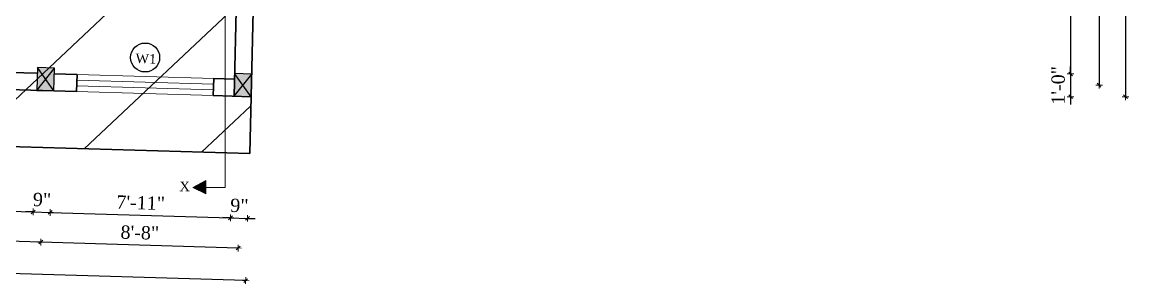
# Model space of a CAD drawing. Header units: inches. Extents: x 4069 to 291496, y -47643 to 12535.
# Drawn here: x 120266 to 120849, y -27471 to -27333 of the extents above; entities that cross this region are included whole.
import ezdxf

# ---------------------------------------------------------------- set-up
doc = ezdxf.new("R2010")
doc.units = ezdxf.units.IN
doc.header["$LTSCALE"] = 5
doc.header["$MEASUREMENT"] = 0
for name, color, linetype, lineweight in [('A-WALL', 7, 'Continuous', 9), ('Dimension', 7, 'Continuous', 18), ('Dw', 2, 'Continuous', 18)]:
    doc.layers.add(name, color=color, linetype=linetype, lineweight=lineweight)
doc.layers.add('dim line', color=7, linetype='Continuous', lineweight=15, true_color=0xfab2b2)
doc.layers.add('TEXT', color=6, linetype='Continuous')
doc.layers.add('WALL', color=7, linetype='Continuous')
doc.styles.add('ordinary', font='times.ttf')
doc.dimstyles.new('Copy of 96', dxfattribs={"dimtxt": 7, "dimasz": 4, "dimexe": 0.5, "dimexo": 0.5, "dimgap": 3, "dimtad": 1, "dimdec": 1, "dimzin": 11, "dimdsep": 46, "dimlunit": 4, "dimtxsty": 'ordinary', "dimblk": 'OBLIQUE', "dimcen": 0.09, "dimse1": 1, "dimse2": 1, "dimclrt": 6, "dimazin": 0, "dimtfac": 1, "dimtdec": 1, "dimtix": 1, "dimtmove": 2, "dimatfit": 3, "dimldrblk": 'leader', "dimfxl": 0.5, "dimfxlon": 1, "dimtolj": 1, "dimtzin": 0, "dimarcsym": 0})

# ---------------------------------------------------------------- blocks, each defined once
blk = doc.blocks.new('C1a')
at = {"color": 1, "ltscale": 5}
for p, q in [((18657.75, 4625.76), (18648.75, 4625.76)), ((18648.75, 4625.76), (18648.82, 4613.76)), ((18657.82, 4613.76), (18657.75, 4625.76)), ((18648.82, 4613.76), (18657.82, 4613.76))]:
    blk.add_line(p, q, dxfattribs=at)
blk = doc.blocks.new('oblique')
at = {"color": 0, "lineweight": -2}
blk.add_line((0.25, 0.25), (-0.25, -0.25), dxfattribs=at)
at = {"layer": 'dim line', "lineweight": 9}
for p, q in [((-0.4375, 0), (0.4375, 0)), ((0, 0.4375), (0, -0.4375))]:
    blk.add_line(p, q, dxfattribs=at)
blk = doc.blocks.new('*D5155')
at = {"layer": 'A-WALL', "color": 0, "lineweight": -2, "ltscale": 50, "transparency": 16777216}
blk.add_line((120379.37, -27452.16), (120275.42, -27449.05), dxfattribs=at)
at = {"layer": 'Defpoints', "color": 0, "ltscale": 50, "transparency": 16777216}
for p in [(120277.8, -27369.16), (120381.75, -27372.26), (120275.42, -27449.05)]:
    blk.add_point(p, dxfattribs=at)
at = {"layer": 'A-WALL', "color": 0, "lineweight": -2, "ltscale": 50, "transparency": 16777216, "xscale": 4, "yscale": 4, "zscale": 4}
for p, rotation in [((120275.42, -27449.05), 178.2899854281383), ((120379.37, -27452.16), 358.2899854281382)]:
    blk.add_blockref('oblique', p, dxfattribs=dict(at, rotation=rotation))
at = {"layer": 'A-WALL', "color": 6, "ltscale": 50, "transparency": 16777216, "insert": (120327.59, -27444.05), "char_height": 7, "attachment_point": 5, "rotation": 358.28999, "style": 'ordinary'}
blk.add_mtext('\\A1;8\'-8"', dxfattribs=at)
blk = doc.blocks.new('_OBLIQUE')
at = {"color": 0, "linetype": 'ByBlock'}
blk.add_line((-0.5, -0.5), (0.5, 0.5), dxfattribs=at)
blk = doc.blocks.new('leader')
at = {"layer": 'Dimension'}
for p, q in [((0, -4.33), (0, 4.33)), ((-4.42, 0), (4.42, 0))]:
    blk.add_line(p, q, dxfattribs=at)
blk = doc.blocks.new('*D5156')
at = {"layer": 'A-WALL', "color": 0, "lineweight": -2, "ltscale": 50, "transparency": 16777216}
blk.add_line((120275.42, -27449.05), (120122.48, -27444.49), dxfattribs=at)
at = {"layer": 'Defpoints', "color": 0, "ltscale": 50, "transparency": 16777216}
for p in [(120124.87, -27364.6), (120277.8, -27369.16), (120122.48, -27444.49)]:
    blk.add_point(p, dxfattribs=at)
at = {"layer": 'A-WALL', "color": 0, "lineweight": -2, "ltscale": 50, "transparency": 16777216, "xscale": 4, "yscale": 4, "zscale": 4}
for p, rotation in [((120122.48, -27444.49), 178.2899854281162), ((120275.42, -27449.05), 358.2899854281162)]:
    blk.add_blockref('oblique', p, dxfattribs=dict(at, rotation=rotation))
at = {"layer": 'A-WALL', "color": 6, "ltscale": 50, "transparency": 16777216, "insert": (120199.15, -27440.2), "char_height": 7, "attachment_point": 5, "rotation": 358.28999, "style": 'ordinary'}
blk.add_mtext('\\A1;12\'-9"', dxfattribs=at)
blk = doc.blocks.new('*D5159')
at = {"layer": 'A-WALL', "color": 0, "lineweight": -2, "ltscale": 50, "transparency": 16777216}
blk.add_line((120383.36, -27469.31), (119810.61, -27452.21), dxfattribs=at)
at = {"layer": 'Defpoints', "color": 0, "ltscale": 50, "transparency": 16777216}
for p in [(119813.51, -27355.3), (120386.25, -27372.4), (119810.61, -27452.21)]:
    blk.add_point(p, dxfattribs=at)
at = {"layer": 'A-WALL', "color": 0, "lineweight": -2, "ltscale": 50, "transparency": 16777216, "xscale": 4, "yscale": 4, "zscale": 4}
for p, rotation in [((119810.61, -27452.21), 178.2899854281162), ((120383.36, -27469.31), 358.2899854281162)]:
    blk.add_blockref('oblique', p, dxfattribs=dict(at, rotation=rotation))
at = {"layer": 'A-WALL', "color": 6, "ltscale": 50, "transparency": 16777216, "insert": (120097.18, -27454.19), "char_height": 7, "attachment_point": 5, "rotation": 358.28999, "style": 'ordinary'}
blk.add_mtext('\\A1;47\'-9"', dxfattribs=at)
blk = doc.blocks.new('*D5184')
at = {"layer": 'A-WALL', "color": 0, "lineweight": -2, "ltscale": 50, "transparency": 16777216}
blk.add_line((120127.45, -27428.83), (120271.39, -27433.12), dxfattribs=at)
at = {"layer": 'Defpoints', "color": 0, "ltscale": 50, "transparency": 16777216}
for p in [(120129.37, -27364.73), (120273.3, -27369.03), (120271.39, -27433.12)]:
    blk.add_point(p, dxfattribs=at)
at = {"layer": 'A-WALL', "color": 0, "lineweight": -2, "ltscale": 50, "transparency": 16777216, "xscale": 4, "yscale": 4, "zscale": 4}
for p, rotation in [((120127.45, -27428.83), 178.2899854281162), ((120271.39, -27433.12), 358.2899854281162)]:
    blk.add_blockref('oblique', p, dxfattribs=dict(at, rotation=rotation))
at = {"layer": 'A-WALL', "color": 6, "ltscale": 50, "transparency": 16777216, "insert": (120199.62, -27424.42), "char_height": 7, "attachment_point": 5, "rotation": 358.28999, "style": 'ordinary'}
blk.add_mtext('\\A1;12\'-0"', dxfattribs=at)
blk = doc.blocks.new('*D5185')
at = {"layer": 'A-WALL', "color": 0, "lineweight": -2, "ltscale": 50, "transparency": 16777216}
for p, q in [((120271.39, -27433.12), (120267.39, -27433.01)), ((120271.39, -27433.12), (120280.39, -27433.39)), ((120280.39, -27433.39), (120284.38, -27433.51))]:
    blk.add_line(p, q, dxfattribs=at)
at = {"layer": 'Defpoints', "color": 0, "ltscale": 50, "transparency": 16777216}
for p in [(120273.3, -27369.03), (120282.3, -27369.3), (120280.39, -27433.39)]:
    blk.add_point(p, dxfattribs=at)
at = {"layer": 'A-WALL', "color": 0, "lineweight": -2, "ltscale": 50, "transparency": 16777216, "xscale": 4, "yscale": 4, "zscale": 4}
for p, rotation in [((120271.39, -27433.12), 358.2899854281162), ((120280.39, -27433.39), 178.2899854281162)]:
    blk.add_blockref('oblique', p, dxfattribs=dict(at, rotation=rotation))
at = {"layer": 'A-WALL', "color": 6, "ltscale": 50, "transparency": 16777216, "insert": (120276.08, -27426.69), "char_height": 7, "attachment_point": 5, "rotation": 358.28999, "style": 'ordinary'}
blk.add_mtext('\\A1;9"', dxfattribs=at)
blk = doc.blocks.new('*D5186')
at = {"layer": 'A-WALL', "color": 0, "lineweight": -2, "ltscale": 50, "transparency": 16777216}
blk.add_line((120280.39, -27433.39), (120375.34, -27436.23), dxfattribs=at)
at = {"layer": 'Defpoints', "color": 0, "ltscale": 50, "transparency": 16777216}
for p in [(120282.3, -27369.3), (120377.26, -27372.13), (120375.34, -27436.23)]:
    blk.add_point(p, dxfattribs=at)
at = {"layer": 'A-WALL', "color": 0, "lineweight": -2, "ltscale": 50, "transparency": 16777216, "xscale": 4, "yscale": 4, "zscale": 4}
for p, rotation in [((120280.39, -27433.39), 178.2899854281162), ((120375.34, -27436.23), 358.2899854281162)]:
    blk.add_blockref('oblique', p, dxfattribs=dict(at, rotation=rotation))
at = {"layer": 'A-WALL', "color": 6, "ltscale": 50, "transparency": 16777216, "insert": (120328.06, -27428.24), "char_height": 7, "attachment_point": 5, "rotation": 358.28999, "style": 'ordinary'}
blk.add_mtext('\\A1;7\'-11"', dxfattribs=at)
blk = doc.blocks.new('*D5187')
at = {"layer": 'A-WALL', "color": 0, "lineweight": -2, "ltscale": 50, "transparency": 16777216}
for p, q in [((120375.34, -27436.23), (120371.34, -27436.11)), ((120375.34, -27436.23), (120384.34, -27436.5)), ((120384.34, -27436.5), (120388.34, -27436.62))]:
    blk.add_line(p, q, dxfattribs=at)
at = {"layer": 'Defpoints', "color": 0, "ltscale": 50, "transparency": 16777216}
for p in [(120377.26, -27372.13), (120386.25, -27372.4), (120384.34, -27436.5)]:
    blk.add_point(p, dxfattribs=at)
at = {"layer": 'A-WALL', "color": 0, "lineweight": -2, "ltscale": 50, "transparency": 16777216, "xscale": 4, "yscale": 4, "zscale": 4}
for p, rotation in [((120375.34, -27436.23), 358.2899854281162), ((120384.34, -27436.5), 178.2899854281162)]:
    blk.add_blockref('oblique', p, dxfattribs=dict(at, rotation=rotation))
at = {"layer": 'A-WALL', "color": 6, "ltscale": 50, "transparency": 16777216, "insert": (120380.04, -27429.79), "char_height": 7, "attachment_point": 5, "rotation": 358.28999, "style": 'ordinary'}
blk.add_mtext('\\A1;9"', dxfattribs=at)
blk = doc.blocks.new('x-x')
at = {"ltscale": 5}
for points in [[(11364.03, -701.52), (11364.03, -694.51), (11357.15, -698.09)], [(11364.03, -1135.52), (11364.03, -1128.51), (11357.15, -1132.09)]]:
    blk.add_hatch(color=256, dxfattribs=at).paths.add_polyline_path(points)
for p, q in [((11364.03, -694.51), (11357.15, -698.09)), ((11357.15, -698.09), (11364.03, -701.52)), ((11364.03, -701.52), (11364.03, -694.51)), ((11374.13, -698.09), (11364.03, -698.09)), ((11374.13, -698.09), (11374.13, -1132.09)), ((11364.03, -1128.51), (11357.15, -1132.09)), ((11364.03, -1135.52), (11364.03, -1128.51)), ((11357.15, -1132.09), (11364.03, -1135.52)), ((11374.13, -1132.09), (11364.03, -1132.09))]:
    blk.add_line(p, q, dxfattribs=at)
at = {"layer": 'A-WALL', "color": 1, "ltscale": 5}
blk.add_line((11374.13, -1120.09), (11374.13, -1132.09), dxfattribs=at)
at = {"layer": 'TEXT', "style": 'ordinary'}
for p in [(11350.08, -700.97), (11350.08, -1134.1)]:
    blk.add_text('X', height=5, dxfattribs=at).set_placement(p)
blk = doc.blocks.new('*D5220')
at = {"layer": 'A-WALL', "color": 0, "lineweight": -2, "ltscale": 5, "transparency": 16777216}
blk.add_line((120817.88, -27260.81), (120817.88, -27360.4), dxfattribs=at)
at = {"layer": 'Defpoints', "color": 0, "ltscale": 5, "transparency": 16777216}
for p in [(120756.02, -27260.81), (120386.54, -27360.4), (120817.88, -27360.4)]:
    blk.add_point(p, dxfattribs=at)
at = {"layer": 'A-WALL', "color": 0, "lineweight": -2, "ltscale": 5, "transparency": 16777216, "xscale": 4, "yscale": 4, "zscale": 4}
for p, rotation in [((120817.88, -27260.81), 90), ((120817.88, -27360.4), 270)]:
    blk.add_blockref('oblique', p, dxfattribs=dict(at, rotation=rotation))
at = {"layer": 'A-WALL', "color": 6, "ltscale": 5, "transparency": 16777216, "insert": (120811.32, -27310.6), "char_height": 7, "attachment_point": 5, "rotation": 90, "style": 'ordinary'}
blk.add_mtext('\\A1;8\'-4"', dxfattribs=at)
blk = doc.blocks.new('*D5221')
at = {"layer": 'A-WALL', "color": 0, "lineweight": -2, "ltscale": 5, "transparency": 16777216}
for p, q in [((120817.88, -27360.4), (120817.88, -27356.4)), ((120817.88, -27360.4), (120817.88, -27372.4)), ((120817.88, -27372.4), (120817.88, -27376.4))]:
    blk.add_line(p, q, dxfattribs=at)
at = {"layer": 'Defpoints', "color": 0, "ltscale": 5, "transparency": 16777216}
for p in [(120386.54, -27360.4), (120386.25, -27372.4), (120817.88, -27372.4)]:
    blk.add_point(p, dxfattribs=at)
at = {"layer": 'A-WALL', "color": 0, "lineweight": -2, "ltscale": 5, "transparency": 16777216, "xscale": 4, "yscale": 4, "zscale": 4}
for p, rotation in [((120817.88, -27360.4), 270), ((120817.88, -27372.4), 90)]:
    blk.add_blockref('oblique', p, dxfattribs=dict(at, rotation=rotation))
at = {"layer": 'A-WALL', "color": 6, "ltscale": 5, "transparency": 16777216, "insert": (120811.32, -27366.4), "char_height": 7, "attachment_point": 5, "rotation": 90, "style": 'ordinary'}
blk.add_mtext('\\A1;1\'-0"', dxfattribs=at)
blk = doc.blocks.new('*D5222')
at = {"layer": 'A-WALL', "color": 0, "lineweight": -2, "ltscale": 5, "transparency": 16777216}
blk.add_line((120832.84, -27253.81), (120832.84, -27366.27), dxfattribs=at)
at = {"layer": 'Defpoints', "color": 0, "ltscale": 5, "transparency": 16777216}
for p in [(120749.02, -27253.81), (120381.9, -27366.27), (120832.84, -27366.27)]:
    blk.add_point(p, dxfattribs=at)
at = {"layer": 'A-WALL', "color": 0, "lineweight": -2, "ltscale": 5, "transparency": 16777216, "xscale": 4, "yscale": 4, "zscale": 4}
for p, rotation in [((120832.84, -27253.81), 90), ((120832.84, -27366.27), 270)]:
    blk.add_blockref('oblique', p, dxfattribs=dict(at, rotation=rotation))
at = {"layer": 'A-WALL', "color": 6, "ltscale": 5, "transparency": 16777216, "insert": (120826.27, -27310.04), "char_height": 7, "attachment_point": 5, "rotation": 90, "style": 'ordinary'}
blk.add_mtext('\\A1;9\'-4"', dxfattribs=at)
blk = doc.blocks.new('*D5223')
at = {"layer": 'A-WALL', "color": 0, "lineweight": -2, "ltscale": 5, "transparency": 16777216}
blk.add_line((120846.79, -27260.81), (120846.79, -27372.4), dxfattribs=at)
at = {"layer": 'Defpoints', "color": 0, "ltscale": 5, "transparency": 16777216}
for p in [(120756.02, -27260.81), (120386.25, -27372.4), (120846.79, -27372.4)]:
    blk.add_point(p, dxfattribs=at)
at = {"layer": 'A-WALL', "color": 0, "lineweight": -2, "ltscale": 5, "transparency": 16777216, "xscale": 4, "yscale": 4, "zscale": 4}
for p, rotation in [((120846.79, -27260.81), 90), ((120846.79, -27372.4), 270)]:
    blk.add_blockref('oblique', p, dxfattribs=dict(at, rotation=rotation))
at = {"layer": 'A-WALL', "color": 6, "ltscale": 5, "transparency": 16777216, "insert": (120840.22, -27316.6), "char_height": 7, "attachment_point": 5, "rotation": 90, "style": 'ordinary'}
blk.add_mtext('\\A1;9\'-4"', dxfattribs=at)

msp = doc.modelspace()

# ---------------------------------------------------------------- hatches: boundary and pattern name
at = {"layer": 'WALL', "linetype": 'ByBlock', "ltscale": 5, "true_color": 0xf8991e}
h = msp.add_hatch(dxfattribs=at)
h.set_pattern_fill('ANSI31', color=30, scale=350, angle=-1.71001457)
h.set_pattern_definition([(43.29, (112600.392, -24553.754), (-29.99899, 31.8453), [])])
h.paths.add_polyline_path([(119795.58603, -27384.77815), (120026.18321, -27005.49048), (120394.68766, -27016.4919), (120385.35768, -27402.38534)])
h = msp.add_hatch(color=30, dxfattribs=at)
h.dxf.hatch_style = 1
h.paths.add_polyline_path([(120277.98019, -27363.16363), (120273.30315, -27369.02667), (120282.29914, -27369.29524)])
h.paths.add_polyline_path([(120282.29914, -27369.29524), (120282.65723, -27357.30059), (120277.98019, -27363.16363)])
h.paths.add_polyline_path([(120277.98019, -27363.16363), (120282.65723, -27357.30059), (120273.66124, -27357.03202)])
h.paths.add_polyline_path([(120273.66124, -27357.03202), (120273.30315, -27369.02667), (120277.98019, -27363.16363)])
h = msp.add_hatch(color=30, dxfattribs=at)
h.dxf.hatch_style = 1
h.paths.add_polyline_path([(120386.25291, -27372.3987), (120381.89698, -27366.26599), (120377.25674, -27372.13013)])
h.paths.add_polyline_path([(120386.25291, -27372.3987), (120386.53722, -27360.40184), (120381.89698, -27366.26599)])
h.paths.add_polyline_path([(120386.53722, -27360.40184), (120377.54106, -27360.13327), (120381.89698, -27366.26599)])
h.paths.add_polyline_path([(120381.89698, -27366.26599), (120377.54106, -27360.13327), (120377.25674, -27372.13013)])

# ---------------------------------------------------------------- linework, layer by layer
at = {"color": 1, "ltscale": 5}
for p, q in [((120273.30315, -27369.02667), (120282.65723, -27357.30059)), ((120282.29914, -27369.29524), (120273.66124, -27357.03202)), ((120377.25674, -27372.13013), (120386.53722, -27360.40184)), ((120386.25291, -27372.3987), (120377.54106, -27360.13327))]:
    msp.add_line(p, q, dxfattribs=at)
at = {"layer": 'A-WALL', "lineweight": 30}
for p, q in [((120385.54211, -27402.39085), (120394.68766, -27016.4919)), ((120377.25674, -27372.13013), (120380.64486, -27229.16757)), ((120250.08226, -27359.32942), (120273.57171, -27360.03068)), ((120282.56771, -27360.29925), (120294.56245, -27360.65734)), ((120294.29388, -27369.65333), (120294.56245, -27360.65734)), ((120366.26181, -27371.80188), (120366.53038, -27362.80589)), ((120366.53038, -27362.80589), (120377.46866, -27363.18817)), ((120249.8137, -27368.32541), (120294.29388, -27369.65333)), ((120366.26181, -27371.80188), (120386.25291, -27372.3987)), ((119795.58603, -27384.77815), (120385.54211, -27402.39085))]:
    msp.add_line(p, q, dxfattribs=at)
at = {"layer": 'Dw', "color": 3}
for p, q in [((120294.56245, -27360.65734), (120366.53038, -27362.80589)), ((120294.36052, -27366.65387), (120366.32845, -27368.80242)), ((120294.45004, -27363.65521), (120366.41797, -27365.80376)), ((120294.45004, -27363.65521), (120366.41797, -27365.80376)), ((120294.27099, -27369.65265), (120366.23893, -27371.8012))]:
    msp.add_line(p, q, dxfattribs=at)
at = {"layer": 'TEXT'}
msp.add_circle((120330.39917, -27351.69825), 7.64038, dxfattribs=at)
at = {"layer": 'WALL', "color": 2, "linetype": 'ByBlock', "ltscale": 5}
for points in [[(120273.30315, -27369.02667), (120282.29914, -27369.29524), (120282.65723, -27357.30059), (120273.66124, -27357.03202)], [(120377.54106, -27360.13327), (120377.25674, -27372.13013), (120386.25291, -27372.3987), (120386.53722, -27360.40184)]]:
    msp.add_lwpolyline(points, close=True, dxfattribs=at)

# ---------------------------------------------------------------- block references
at = {"layer": 'A-WALL', "color": 1}
msp.add_blockref('x-x', (108998.42101, -26288.08313), dxfattribs=at)
at = {"layer": 'WALL', "color": 2, "linetype": 'ByBlock', "ltscale": 5, "rotation": 358.2899854281387}
msp.add_blockref('C1a', (101599.0638, -31427.33606), dxfattribs=at)

# ---------------------------------------------------------------- texts
at = {"layer": 'TEXT', "style": 'ordinary'}
msp.add_text('W1', height=5, rotation=358.29037351, dxfattribs=at).set_placement((120325.27698, -27354.61082))

# ---------------------------------------------------------------- dimensions: what is measured, and where the dimension line sits
at = {"layer": 'A-WALL', "ltscale": 5}
for base, p1, p2, picture, middle in [((120832.84074, -27366.26599), (120749.01627, -27253.8069), (120381.89698, -27366.26599), '*D5222', (120826.27009, -27310.03645)), ((120846.79407, -27372.3987), (120756.01627, -27260.8069), (120386.25291, -27372.3987), '*D5223', (120840.22342, -27316.6028)), ((120817.88275, -27360.40184), (120756.01627, -27260.8069), (120386.53722, -27360.40184), '*D5220', (120811.32219, -27310.60437)), ((120817.88275, -27372.3987), (120386.53722, -27360.40184), (120386.25291, -27372.3987), '*D5221', (120811.32219, -27366.40027))]:
    dim = msp.add_linear_dim(base=base, p1=p1, p2=p2, angle=90, dimstyle='Copy of 96', override={"dimdec": 0, "dimblk": 'oblique', "dimtdec": 0, "dimarcsym": 1}, dxfattribs=at)
    dim.commit()
    dim.dimension.update_dxf_attribs({"geometry": picture, "text_midpoint": middle})
at = {"layer": 'A-WALL', "ltscale": 50}
for base, p1, p2, picture, middle in [((119810.61493, -27452.20938), (120386.25291, -27372.3987), (119813.50809, -27355.29984), '*D5159', (120097.18341, -27454.19108)), ((120122.48417, -27444.48721), (120277.80114, -27369.16096), (120124.86928, -27364.59529), '*D5156', (120199.14617, -27440.20231)), ((120271.38954, -27433.12496), (120129.36727, -27364.72958), (120273.30315, -27369.02667), '*D5184', (120199.61738, -27424.41877)), ((120280.38553, -27433.39353), (120273.30315, -27369.02667), (120282.29914, -27369.29524), '*D5185', (120276.08361, -27426.69152)), ((120375.34314, -27436.22842), (120282.29914, -27369.29524), (120377.25674, -27372.13013), '*D5186', (120328.06041, -27428.24324)), ((120384.3393, -27436.49699), (120377.25674, -27372.13013), (120386.25291, -27372.3987), '*D5187', (120380.03729, -27429.79498))]:
    dim = msp.add_linear_dim(base=base, p1=p1, p2=p2, angle=358.28998543, dimstyle='Copy of 96', override={"dimdec": 0, "dimblk": 'oblique', "dimtdec": 0, "dimarcsym": 1}, dxfattribs=at)
    dim.commit()
    dim.dimension.update_dxf_attribs({"geometry": picture, "text_midpoint": middle})
dim = msp.add_aligned_dim(p1=(120381.75483, -27372.26442), p2=(120277.80114, -27369.16096), distance=79.92751, dimstyle='Copy of 96', override={"dimdec": 0, "dimblk": 'oblique', "dimtdec": 0, "dimarcsym": 1}, dxfattribs=at)
dim.commit()
dim.dimension.update_dxf_attribs({"geometry": '*D5155', "text_midpoint": (120327.58864, -27444.04696)})

doc.saveas('drawing.dxf')
